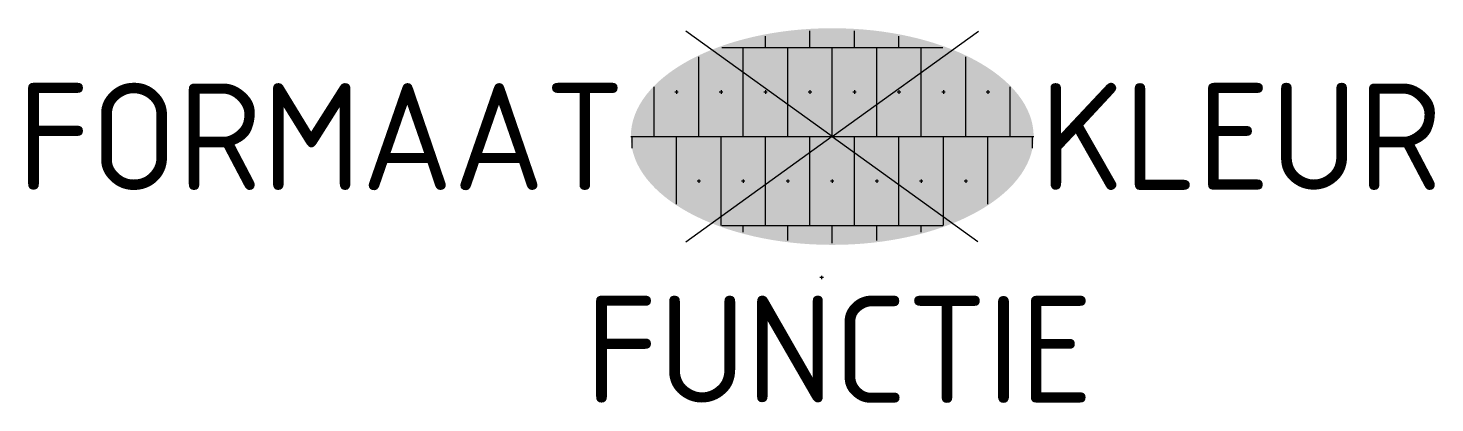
# Model space of a CAD drawing. Extents: x -13.6 to 10.2, y -4.5 to 1.8.
import ezdxf
from ezdxf.enums import TextEntityAlignment as Align

# ---------------------------------------------------------------- set-up
doc = ezdxf.new("R2010")
doc.units = 0
doc.styles.add('NLCS-ISO', font='NLCS-ISO.ttf')

msp = doc.modelspace()

# ---------------------------------------------------------------- hatches: boundary and pattern name
h = msp.add_hatch(color=254)
h.dxf.hatch_style = 1
edge = h.paths.add_edge_path()
edge.add_ellipse((0, 0), major_axis=(-3.395, 0), ratio=0.53738, start_angle=0, end_angle=360)

# ---------------------------------------------------------------- linework, layer by layer
at = {"ltscale": 0.1}
for q in [(-2.467, 1.776), (2.467, 1.776), (-2.467, -1.776), (2.456, -1.768)]:
    msp.add_line((0, 0), q, dxfattribs=at)
for p, q in [((-1.125, 1.5), (-1.125, 1.693)), ((-0.375, 1.5), (-0.375, 1.783)), ((0.375, 1.5), (0.375, 1.783)), ((1.125, 1.5), (1.125, 1.693)), ((-1.862, 1.5), (1.862, 1.5)), ((-1.5, 0), (-1.5, 1.5)), ((-0.75, 0), (-0.75, 1.5)), ((0, 0), (0, 1.5)), ((0.75, 0), (0.75, 1.5)), ((1.5, 0), (1.5, 1.5)), ((-2.25, 0), (-2.25, 1.343)), ((2.25, 0), (2.25, 1.343)), ((-3, 0), (-3, 0.84)), ((-2.596, 0.75), (-2.654, 0.75)), ((-2.625, 0.779), (-2.625, 0.721)), ((-1.846, 0.75), (-1.904, 0.75)), ((-1.875, 0.779), (-1.875, 0.721)), ((-1.096, 0.75), (-1.154, 0.75)), ((-1.125, 0.779), (-1.125, 0.721)), ((-0.346, 0.75), (-0.404, 0.75)), ((-0.375, 0.779), (-0.375, 0.721)), ((0.404, 0.75), (0.346, 0.75)), ((0.375, 0.779), (0.375, 0.721)), ((1.154, 0.75), (1.096, 0.75)), ((1.125, 0.779), (1.125, 0.721)), ((1.904, 0.75), (1.846, 0.75)), ((1.875, 0.779), (1.875, 0.721)), ((2.654, 0.75), (2.596, 0.75)), ((2.625, 0.779), (2.625, 0.721)), ((3, 0), (3, 0.84)), ((-3.395, 0), (3.395, 0)), ((-3.375, -0.194), (-3.375, 0)), ((-2.625, -1.138), (-2.625, 0)), ((-1.875, -1.5), (-1.875, 0)), ((-1.125, -1.5), (-1.125, 0)), ((-0.375, -1.5), (-0.375, 0)), ((0.375, -1.5), (0.375, 0)), ((1.125, -1.5), (1.125, 0)), ((1.875, -1.5), (1.875, 0)), ((2.625, -1.138), (2.625, 0)), ((3.375, -0.194), (3.375, 0)), ((3.375, -0.194), (3.375, 0)), ((-2.221, -0.75), (-2.279, -0.75)), ((-2.25, -0.721), (-2.25, -0.779)), ((-1.471, -0.75), (-1.529, -0.75)), ((-1.5, -0.721), (-1.5, -0.779)), ((-0.721, -0.75), (-0.779, -0.75)), ((-0.75, -0.721), (-0.75, -0.779)), ((0.029, -0.75), (-0.029, -0.75)), ((0, -0.721), (0, -0.779)), ((0.779, -0.75), (0.721, -0.75)), ((0.75, -0.721), (0.75, -0.779)), ((1.529, -0.75), (1.471, -0.75)), ((1.5, -0.721), (1.5, -0.779)), ((2.279, -0.75), (2.221, -0.75)), ((2.25, -0.721), (2.25, -0.779)), ((-1.862, -1.5), (1.862, -1.5)), ((-1.5, -1.609), (-1.5, -1.5)), ((-0.75, -1.75), (-0.75, -1.5)), ((0, -1.794), (0, -1.5)), ((0.75, -1.75), (0.75, -1.5)), ((1.5, -1.609), (1.5, -1.5)), ((-0.179, -2.343), (-0.179, -2.401)), ((-0.15, -2.372), (-0.208, -2.372))]:
    msp.add_line(p, q)

# ---------------------------------------------------------------- texts
at = {"style": 'NLCS-ISO'}
msp.add_attdef('FORMAAT', text='30x15', height=1.8, dxfattribs=at).set_placement((-3.495, 0), align=Align.MIDDLE_RIGHT)
msp.add_attdef('KLEUR', text='G', height=1.8, dxfattribs=at).set_placement((3.495, 0), align=Align.MIDDLE_LEFT)
at = {"style": 'NLCS-ISO', "flags": 1}
msp.add_attdef('FUNCTIE', text='', height=1.8, dxfattribs=at).set_placement((0.116, -3.585), align=Align.MIDDLE_CENTER)

doc.saveas('drawing.dxf')
